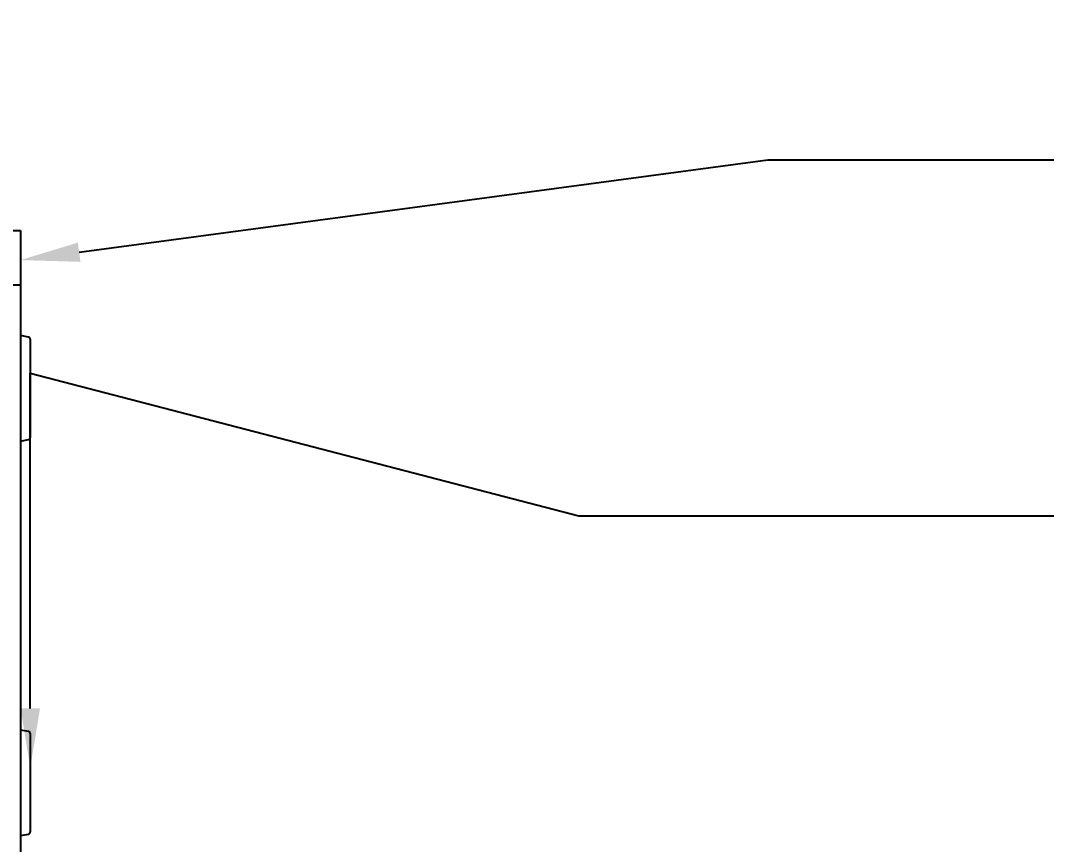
# Model space of a CAD drawing. Extents: x -5.3 to 5.7, y -1.2 to 8.2.
# Drawn here: x -1.252 to 1.998, y 4.483 to 7.095 of the extents above; entities that cross this region are included whole.
import ezdxf
from ezdxf import colors
from ezdxf.entities.mleader import LeaderData, LeaderLine
from ezdxf.math import Vec2, Vec3

# ---------------------------------------------------------------- set-up
doc = ezdxf.new("R2010")
doc.units = 0
doc.header["$LTSCALE"] = 0.5
doc.header["$MEASUREMENT"] = 0
doc.layers.add('CUST DWG', color=60, linetype='CONTINUOUS', lineweight=20)
doc.layers.add('Hardware', color=242, linetype='CONTINUOUS')
doc.layers.add('Mounting', color=4, linetype='CONTINUOUS')
doc.styles.add('LSAD_Standard', font='arial.ttf')

msp = doc.modelspace()

# ---------------------------------------------------------------- linework, layer by layer
at = {"layer": 'Hardware', "lineweight": 25, "transparency": 16777216}
for p, q in [((-1.227, 6.0918), (-1.2522, 6.0962)), ((-1.2212, 6.0849), (-1.2212, 5.7735)), ((-1.2522, 5.7622), (-1.227, 5.7666)), ((-1.227, 4.8418), (-1.2522, 4.8462)), ((-1.2212, 4.8349), (-1.2212, 4.5235)), ((-1.2522, 4.5122), (-1.227, 4.5166))]:
    msp.add_line(p, q, dxfattribs=at)
for centre, start, end in [((-1.2282, 6.0849), 0, 80), ((-1.2282, 5.7735), 280, 0), ((-1.2282, 4.8349), 0, 80), ((-1.2282, 4.5235), 280, 0)]:
    msp.add_arc(centre, 0.007, start, end, dxfattribs=at)
at = {"layer": 'Mounting', "transparency": 16777216}
for p, q in [((-1.2999, 6.4292), (-1.2521, 6.4292)), ((-1.2521, 6.4292), (-1.2521, 3.9381)), ((-1.2521, 6.2564), (-1.2999, 6.2564))]:
    msp.add_line(p, q, dxfattribs=at)

# ---------------------------------------------------------------- leaders
at = {"layer": 'CUST DWG', "ltscale": 0.5, "transparency": 16777216}
ml = msp.add_multileader_mtext('Standard', dxfattribs=at)
ml.set_content('\\A1;{\\H1x;PERIMETER MOUNT\\PBRACKET (PACKAGED SEPERATELY)}', color=256, style='LSAD_Standard')
ml.set_leader_properties()
ml.build(insert=Vec2(0, 0))
ml.multileader.update_dxf_attribs({"text_left_attachment_type": 2, "dogleg_length": 0.36, "arrow_head_size": 0.1875})
ctx = ml.context
ctx.base_point, ctx.char_height, ctx.arrow_head_size, ctx.landing_gap_size, ctx.plane_origin = Vec3(2.5182, 6.6535), 0.1875, 0.1875, 0.09, Vec3(-0.4558, 8.9445)
ctx.left_attachment = 2
notes = []
notes.append((ctx, [(1, (1, 1, 0), (1.1154, 6.6535), (1, 0), 1.4027, [(0, [(-1.2522, 6.3356)], 0, [])])]))
ctx.mtext.insert, ctx.mtext.width, ctx.mtext.defined_height, ctx.mtext.flow_direction = Vec3(2.6082, 7.0921), 3.10661, 1.2274, 5
ml = msp.add_multileader_mtext('Standard', dxfattribs=at)
ml.set_content('\\A1;{\\H1x;MOUNTING HARDWARE} (BY OTHERS)', color=256, style='LSAD_Standard')
ml.set_leader_properties()
ml.build(insert=Vec2(0, 0))
ml.multileader.update_dxf_attribs({"text_left_attachment_type": 2, "dogleg_length": 0.36, "arrow_head_size": 0.1875})
ctx = ml.context
ctx.base_point, ctx.char_height, ctx.arrow_head_size, ctx.landing_gap_size, ctx.plane_origin = Vec3(2.5174, 5.5256), 0.1875, 0.1875, 0.09, Vec3(-0.4841, 6.5025)
ctx.left_attachment = 2
notes.append((ctx, [(1, (1, 1, 0), (0.5161, 5.5256), (1, 0), 2.0013, [(1, [(-1.2212, 4.727), (-1.2212, 5.977)], 0, [])])]))
ctx.mtext.insert, ctx.mtext.width, ctx.mtext.defined_height, ctx.mtext.flow_direction = Vec3(2.6074, 5.8065), 3.10661, 1.2274, 5
for ctx, leaders in notes:
    for number, flags, end, landing, length, lines in leaders:
        leader = LeaderData()
        leader.index, (leader.has_last_leader_line, leader.has_dogleg_vector, leader.attachment_direction) = number, flags
        leader.last_leader_point, leader.dogleg_vector, leader.dogleg_length = Vec3(end), Vec3(landing), length
        for number, points, colour, breaks in lines:
            line = LeaderLine()
            line.index, line.vertices, line.color, line.breaks = number, Vec3.list(points), colors.encode_raw_color(colour), breaks
            leader.lines.append(line)
        ctx.leaders.append(leader)

doc.saveas('drawing.dxf')
